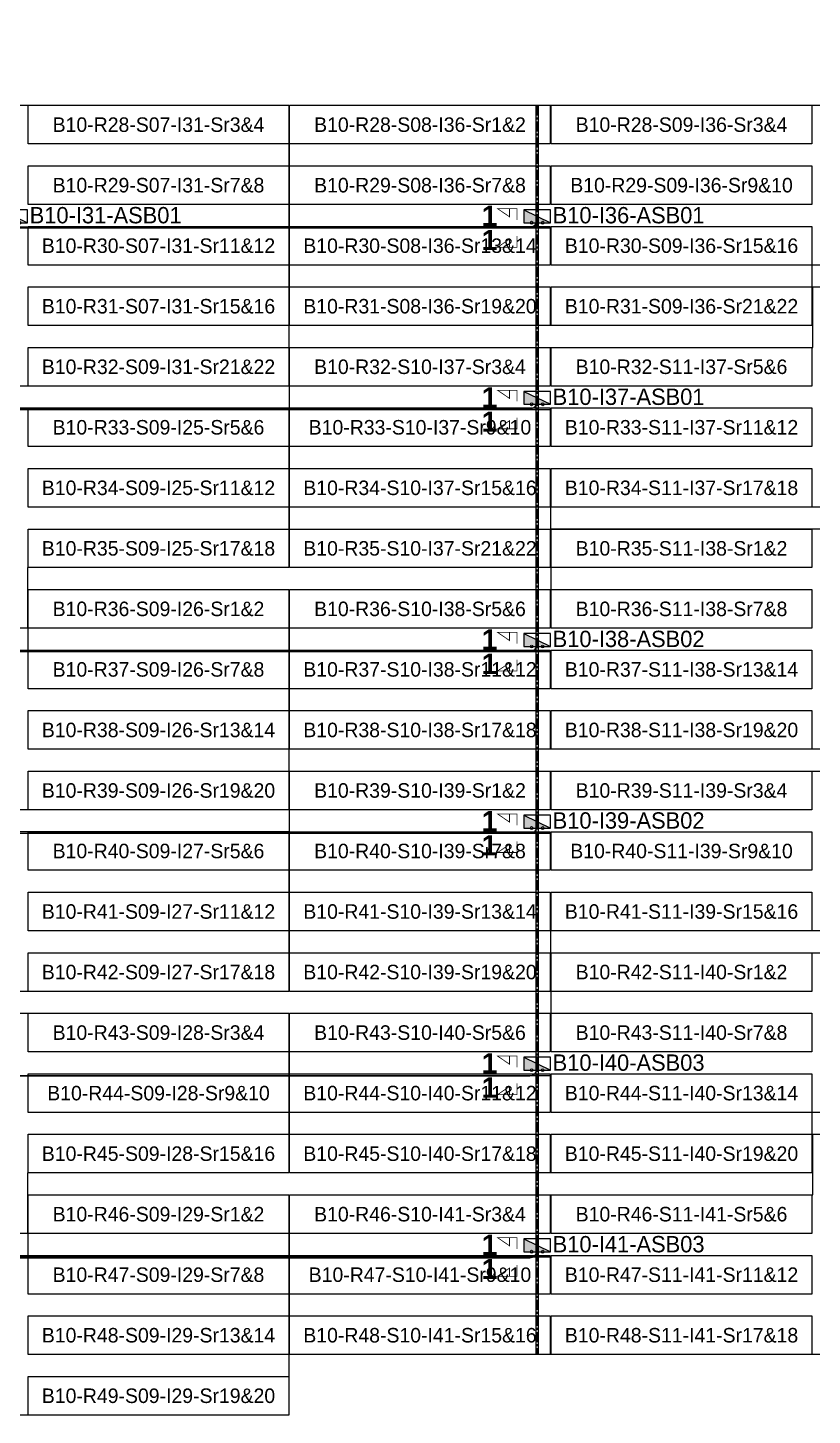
# Model space of a CAD drawing. Header units: metres. Extents: x 530797 to 531361, y 2674572 to 2674944.
# Drawn here: x 531056.2 to 531153.4, y 2674571.8 to 2674743.7 of the extents above; entities that cross this region are included whole.
import ezdxf
from ezdxf.enums import TextEntityAlignment as Align

# ---------------------------------------------------------------- set-up
doc = ezdxf.new("R2010")
doc.units = ezdxf.units.M
doc.linetypes.add('CENTER', pattern=[2, 1.25, -0.25, 0.25, -0.25])
doc.layers.add('Boundary-12.5 MW Block', color=6, linetype='Continuous', lineweight=9)
doc.layers.add('PILE', color=1, linetype='Continuous', lineweight=15)
for name, color, linetype in [('DC Trench BL-10', 40, 'Continuous'), ('E-Inverter Grouping', 2, 'Continuous'), ('Inverter Block-10', 7, 'Continuous'), ('LT Cable(AG) INV to LT Panel BL-10', 2, 'Continuous'), ('Messenger Wire Block-10 (Master Path)', 30, 'Continuous'), ('Messenger Wire Block-10 (MW Path)', 191, 'Continuous'), ('MMS Table Block-10', 8, 'Continuous'), ('Plan Line - DC BL-10', 40, 'Continuous'), ('Section Marking BL-10', 2, 'Continuous')]:
    doc.layers.add(name, color=color, linetype=linetype)
doc.styles.add('BoldTextStyle', font='arialbd.ttf')
doc.styles.get("Standard").update_dxf_attribs({"font": 'Adani Regular.ttf'})

# ---------------------------------------------------------------- blocks, each defined once
blk = doc.blocks.new('MMS Table (32.292 x 4.788)')
at = {"color": 0}
blk.add_lwpolyline([(0, -0.002), (0, 4.786), (32.292, 4.786), (32.292, -0.002)], close=True, dxfattribs=at)
at = {"color": 7}
blk.add_attdef('ID1', text='', height=1.8, dxfattribs=at).set_placement((16.146, 2.392), align=Align.MIDDLE_CENTER)
blk = doc.blocks.new('Inverter Block')
h = blk.add_hatch(color=0)
h.dxf.hatch_style = 1
h.paths.add_polyline_path([(-1.46, 2.27), (-1.46, 0.85), (1.46, 0.85)])
at = {"color": 0}
blk.add_lwpolyline([(1.46, 2.27), (-1.46, 2.27), (-1.46, 0.85), (1.46, 0.85)], close=True, dxfattribs=at)
blk.add_lwpolyline([(-1.46, 2.27), (1.46, 0.85)], dxfattribs=at)
at = {"layer": 'PILE'}
for centre in [(-0.61, 0.85), (0.61, 0.85)]:
    blk.add_circle(centre, 0.156, dxfattribs=at)
at = {"color": 7}
blk.add_attdef('ID', (-1.46, 3.01), '', height=1.8, dxfattribs=at)

msp = doc.modelspace()

# ---------------------------------------------------------------- linework, layer by layer
at = {"layer": 'Boundary-12.5 MW Block', "const_width": 0.05}
msp.add_lwpolyline([(531268.32, 2674781.79), (531185.74, 2674781.79), (531185.74, 2674579.29), (531088.56, 2674579.29), (531088.56, 2674571.79), (530797.14, 2674571.79), (530797.14, 2674854.08), (531120.96, 2674854.08), (531120.96, 2674846.58), (531185.74, 2674846.58), (531263.42, 2674846.58), (531263.42, 2674944.08), (531328.1, 2674944.08), (531328.1, 2674914.08), (531360.49, 2674914.08), (531360.49, 2674781.79)], close=True, dxfattribs=at)
at = {"layer": 'DC Trench BL-10', "color": 40, "const_width": 0.15}
msp.add_lwpolyline([(531119.47, 2674734.08), (531119.17, 2674734.08), (531119.17, 2674579.29), (531119.47, 2674579.29)], close=True, dxfattribs=at)
msp.add_lwpolyline([(531119.47, 2674734.08), (531119.17, 2674734.08), (531119.17, 2674579.29), (531119.47, 2674579.29)], close=True, dxfattribs=at)
at = {"layer": 'E-Inverter Grouping'}
for points in [[(531088.56, 2674734.08), (531088.56, 2674699.29), (530991.49, 2674699.29), (530991.49, 2674704.08), (531023.88, 2674704.08), (531023.88, 2674734.08)], [(531185.74, 2674734.08), (531185.74, 2674714.29), (531153.35, 2674714.29), (531153.35, 2674706.79), (531088.66, 2674706.79), (531088.66, 2674734.08)], [(531185.74, 2674684.29), (531120.96, 2674684.29), (531120.96, 2674676.79), (531088.66, 2674676.79), (531088.66, 2674704.08), (531153.45, 2674704.08), (531153.45, 2674711.58), (531185.74, 2674711.58)], [(531088.56, 2674696.58), (531088.56, 2674676.79), (531056.17, 2674676.79), (531056.17, 2674669.29), (530991.49, 2674669.29), (530991.49, 2674696.58)], [(531185.74, 2674654.29), (531088.66, 2674654.29), (531088.66, 2674674.08), (531121.06, 2674674.08), (531121.06, 2674681.58), (531185.74, 2674681.58)]]:
    msp.add_lwpolyline(points, close=True, dxfattribs=at)
at = {"layer": 'E-Inverter Grouping', "color": 3}
for points in [[(531088.56, 2674646.79), (530991.49, 2674646.79), (530991.49, 2674666.58), (531056.27, 2674666.58), (531056.27, 2674674.08), (531088.56, 2674674.08)], [(531185.74, 2674651.58), (531185.74, 2674631.79), (531120.96, 2674631.79), (531120.96, 2674624.29), (531088.66, 2674624.29), (531088.66, 2674651.58)], [(531088.56, 2674644.08), (531088.56, 2674624.29), (531023.78, 2674624.29), (531023.78, 2674616.79), (530991.49, 2674616.79), (530991.49, 2674644.08)], [(531121.06, 2674621.58), (531121.06, 2674629.08), (531185.74, 2674629.08), (531185.74, 2674609.29), (531153.35, 2674609.29), (531153.35, 2674601.79), (531088.66, 2674601.79), (531088.66, 2674621.58)], [(531023.88, 2674614.08), (531023.88, 2674621.58), (531088.56, 2674621.58), (531088.56, 2674601.79), (531056.17, 2674601.79), (531056.17, 2674594.29), (530991.49, 2674594.29), (530991.49, 2674614.08)], [(531185.74, 2674579.29), (531088.66, 2674579.29), (531088.66, 2674599.08), (531153.45, 2674599.08), (531153.45, 2674606.58), (531185.74, 2674606.58)], [(531088.56, 2674571.79), (530991.49, 2674571.79), (530991.49, 2674591.58), (531056.27, 2674591.58), (531056.27, 2674599.08), (531088.56, 2674599.08)]]:
    msp.add_lwpolyline(points, close=True, dxfattribs=at)
at = {"layer": 'LT Cable(AG) INV to LT Panel BL-10', "color": 5}
for points in [[(530982.14, 2674723.66), (530980.55, 2674723.66, 0.078431), (530980.28, 2674723.61), (530979.39, 2674723.32, -0.078431), (530979.11, 2674723.28), (530975.99, 2674723.28, 0.414214), (530975.09, 2674722.38), (530975.09, 2674705.38, 0.093355), (530975.15, 2674705.05), (530975.25, 2674704.79, -0.093355), (530975.32, 2674704.46), (530975.32, 2674592.18, 0.414214), (530976.22, 2674591.28), (531118.42, 2674591.28, 0.414214), (531119.32, 2674592.18), (531119.32, 2674592.73)], [(530982.14, 2674723.61), (530980.56, 2674723.61, 0.078431), (530980.28, 2674723.56), (530979.39, 2674723.27, -0.078431), (530979.12, 2674723.23), (530976.04, 2674723.23, 0.414214), (530975.14, 2674722.33), (530975.14, 2674705.39, 0.093355), (530975.2, 2674705.06), (530975.3, 2674704.8, -0.093355), (530975.37, 2674704.47), (530975.37, 2674614.73, 0.414214), (530976.27, 2674613.83), (531118.42, 2674613.83, 0.414214), (531119.32, 2674614.73), (531119.32, 2674615.23)], [(530984.14, 2674723.56), (530980.57, 2674723.56, 0.078431), (530980.29, 2674723.51), (530979.4, 2674723.22, -0.078431), (530979.12, 2674723.18), (530976.09, 2674723.18, 0.414214), (530975.19, 2674722.28), (530975.19, 2674705.4, 0.093355), (530975.25, 2674705.07), (530975.35, 2674704.81, -0.093355), (530975.42, 2674704.48), (530975.42, 2674644.78, 0.414214), (530976.32, 2674643.88), (531118.42, 2674643.88, 0.414214), (531119.32, 2674644.78), (531119.32, 2674645.23)], [(530984.14, 2674723.51), (530980.58, 2674723.51, 0.078431), (530980.3, 2674723.46), (530979.41, 2674723.17, -0.078431), (530979.13, 2674723.13), (530976.14, 2674723.13, 0.414214), (530975.24, 2674722.23), (530975.24, 2674705.41, 0.093355), (530975.3, 2674705.08), (530975.4, 2674704.82, -0.093355), (530975.47, 2674704.49), (530975.47, 2674667.33, 0.414214), (530976.37, 2674666.43), (531118.42, 2674666.43, 0.414214), (531119.32, 2674667.33), (531119.32, 2674667.73)], [(530986.29, 2674723.46), (530980.59, 2674723.46, 0.078431), (530980.31, 2674723.41), (530979.42, 2674723.12, -0.078431), (530979.14, 2674723.08), (530976.19, 2674723.08, 0.414214), (530975.29, 2674722.18), (530975.29, 2674705.42, 0.093355), (530975.35, 2674705.09), (530975.45, 2674704.83, -0.093355), (530975.52, 2674704.5), (530975.52, 2674697.38, 0.414214), (530976.42, 2674696.48), (531118.42, 2674696.48, 0.414214), (531119.32, 2674697.38), (531119.32, 2674697.73)], [(530986.29, 2674723.43), (530980.59, 2674723.43, 0.078431), (530980.31, 2674723.39), (530979.42, 2674723.1, -0.078431), (530979.14, 2674723.05), (530976.22, 2674723.05, 0.414214), (530975.32, 2674722.15), (530975.32, 2674705.42, 0.093355), (530975.38, 2674705.09), (530975.48, 2674704.83, -0.093355), (530975.54, 2674704.51), (530975.54, 2674704), (531024.58, 2674704, 0.414214), (531025.48, 2674704.9), (531025.48, 2674718.1, -0.414214), (531026.38, 2674719), (531118.42, 2674719, 0.414214), (531119.32, 2674719.9), (531119.32, 2674720.23)]]:
    msp.add_lwpolyline(points, format="xyb", dxfattribs=at)
at = {"layer": 'Messenger Wire Block-10 (Master Path)'}
for points in [[(531025.6, 2674718.88), (531120.96, 2674718.88)], [(530975.42, 2674696.38), (531120.96, 2674696.38)], [(530975.42, 2674666.38), (531120.96, 2674666.38)], [(530975.42, 2674643.88), (531120.96, 2674643.88)], [(530975.42, 2674613.88), (531120.96, 2674613.88)], [(530975.42, 2674591.38), (531120.96, 2674591.38)]]:
    msp.add_lwpolyline(points, dxfattribs=at)
at = {"layer": 'Messenger Wire Block-10 (MW Path)', "const_width": 0.1}
for points in [[(531025.6, 2674718.88), (531120.96, 2674718.88)], [(530975.42, 2674696.38), (531120.96, 2674696.38)], [(530975.42, 2674666.38), (531120.96, 2674666.38)], [(530975.42, 2674643.88), (531120.96, 2674643.88)], [(530975.42, 2674613.88), (531120.96, 2674613.88)], [(530975.42, 2674591.38), (531120.96, 2674591.38)]]:
    msp.add_lwpolyline(points, dxfattribs=at)
at = {"layer": 'Plan Line - DC BL-10', "color": 6, "linetype": 'CENTER'}
msp.add_lwpolyline([(531119.32, 2674734.08), (531119.32, 2674579.29)], dxfattribs=at)
at = {"layer": 'Section Marking BL-10', "color": 94, "lineweight": 35, "true_color": 0x00a500, "const_width": 0.1}
for points in [[(531116.82, 2674719.88), (531116.82, 2674721.27), (531114.42, 2674721.27), (531115.9, 2674720.26), (531115.9, 2674721.27)], [(531116.82, 2674717.88), (531116.82, 2674716.49), (531114.42, 2674716.49), (531115.9, 2674717.5), (531115.9, 2674716.49)], [(531116.82, 2674697.38), (531116.82, 2674698.77), (531114.42, 2674698.77), (531115.9, 2674697.76), (531115.9, 2674698.77)], [(531116.82, 2674695.38), (531116.82, 2674693.99), (531114.42, 2674693.99), (531115.9, 2674695), (531115.9, 2674693.99)], [(531116.82, 2674667.38), (531116.82, 2674668.77), (531114.42, 2674668.77), (531115.9, 2674667.76), (531115.9, 2674668.77)], [(531116.82, 2674665.38), (531116.82, 2674663.99), (531114.42, 2674663.99), (531115.9, 2674665), (531115.9, 2674663.99)], [(531116.82, 2674644.88), (531116.82, 2674646.27), (531114.42, 2674646.27), (531115.9, 2674645.26), (531115.9, 2674646.27)], [(531116.82, 2674642.88), (531116.82, 2674641.49), (531114.42, 2674641.49), (531115.9, 2674642.5), (531115.9, 2674641.49)], [(531116.82, 2674614.88), (531116.82, 2674616.27), (531114.42, 2674616.27), (531115.9, 2674615.26), (531115.9, 2674616.27)], [(531116.82, 2674612.88), (531116.82, 2674611.49), (531114.42, 2674611.49), (531115.9, 2674612.5), (531115.9, 2674611.49)], [(531116.82, 2674592.38), (531116.82, 2674593.77), (531114.42, 2674593.77), (531115.9, 2674592.76), (531115.9, 2674593.77)], [(531116.82, 2674590.38), (531116.82, 2674588.99), (531114.42, 2674588.99), (531115.9, 2674590), (531115.9, 2674588.99)]]:
    msp.add_lwpolyline(points, dxfattribs=at)

# ---------------------------------------------------------------- block references
at = {"layer": 'Inverter Block-10'}
ref = msp.add_blockref('Inverter Block', (531054.53, 2674718.57), dxfattribs=dict(at, xscale=1.124999999976148, yscale=1.124999999976148, zscale=1.124999999976148))
ref.add_attrib('ID', 'B10-I31-ASB01', (531056.46, 2674719.45), dxfattribs={"layer": '0', "color": 7, "height": 2.025})
ref = msp.add_blockref('Inverter Block', (531119.32, 2674718.57), dxfattribs=dict(at, xscale=1.124999999976148, yscale=1.124999999976148, zscale=1.124999999976148))
ref.add_attrib('ID', 'B10-I36-ASB01', (531121.24, 2674719.45), dxfattribs={"layer": '0', "color": 7, "height": 2.025})
ref = msp.add_blockref('Inverter Block', (531119.32, 2674696.07), dxfattribs=dict(at, xscale=1.124999999976148, yscale=1.124999999976148, zscale=1.124999999976148))
ref.add_attrib('ID', 'B10-I37-ASB01', (531121.24, 2674696.95), dxfattribs={"layer": '0', "color": 7, "height": 2.025})
ref = msp.add_blockref('Inverter Block', (531119.32, 2674666.07), dxfattribs=dict(at, xscale=1.124999999976148, yscale=1.124999999976148, zscale=1.124999999976148))
ref.add_attrib('ID', 'B10-I38-ASB02', (531121.24, 2674666.95), dxfattribs={"layer": '0', "color": 7, "height": 2.025})
ref = msp.add_blockref('Inverter Block', (531119.32, 2674643.57), dxfattribs=dict(at, xscale=1.124999999976148, yscale=1.124999999976148, zscale=1.124999999976148))
ref.add_attrib('ID', 'B10-I39-ASB02', (531121.24, 2674644.45), dxfattribs={"layer": '0', "color": 7, "height": 2.025})
ref = msp.add_blockref('Inverter Block', (531119.32, 2674613.57), dxfattribs=dict(at, xscale=1.124999999976148, yscale=1.124999999976148, zscale=1.124999999976148))
ref.add_attrib('ID', 'B10-I40-ASB03', (531121.24, 2674614.45), dxfattribs={"layer": '0', "color": 7, "height": 2.025})
ref = msp.add_blockref('Inverter Block', (531119.32, 2674591.07), dxfattribs=dict(at, xscale=1.124999999976148, yscale=1.124999999976148, zscale=1.124999999976148))
ref.add_attrib('ID', 'B10-I41-ASB03', (531121.24, 2674591.95), dxfattribs={"layer": '0', "color": 7, "height": 2.025})
at = {"layer": 'MMS Table Block-10'}
for p, values in [((531056.27, 2674729.29), {'ID1': 'B10-R28-S07-I31-Sr3&4'}), ((531088.66, 2674729.29), {'ID1': 'B10-R28-S08-I36-Sr1&2'}), ((531121.06, 2674729.29), {'ID1': 'B10-R28-S09-I36-Sr3&4'}), ((531056.27, 2674721.79), {'ID1': 'B10-R29-S07-I31-Sr7&8'}), ((531088.66, 2674721.79), {'ID1': 'B10-R29-S08-I36-Sr7&8'}), ((531121.06, 2674721.79), {'ID1': 'B10-R29-S09-I36-Sr9&10'}), ((531056.27, 2674714.29), {'ID1': 'B10-R30-S07-I31-Sr11&12'}), ((531088.66, 2674714.29), {'ID1': 'B10-R30-S08-I36-Sr13&14'}), ((531121.06, 2674714.29), {'ID1': 'B10-R30-S09-I36-Sr15&16'}), ((531056.27, 2674706.79), {'ID1': 'B10-R31-S07-I31-Sr15&16'}), ((531088.66, 2674706.79), {'ID1': 'B10-R31-S08-I36-Sr19&20'}), ((531121.06, 2674706.79), {'ID1': 'B10-R31-S09-I36-Sr21&22'}), ((531056.27, 2674699.29), {'ID1': 'B10-R32-S09-I31-Sr21&22'}), ((531088.66, 2674699.29), {'ID1': 'B10-R32-S10-I37-Sr3&4'}), ((531121.06, 2674699.29), {'ID1': 'B10-R32-S11-I37-Sr5&6'}), ((531056.27, 2674691.79), {'ID1': 'B10-R33-S09-I25-Sr5&6'}), ((531088.66, 2674691.79), {'ID1': 'B10-R33-S10-I37-Sr9&10'}), ((531121.06, 2674691.79), {'ID1': 'B10-R33-S11-I37-Sr11&12'}), ((531056.27, 2674684.29), {'ID1': 'B10-R34-S09-I25-Sr11&12'}), ((531088.66, 2674684.29), {'ID1': 'B10-R34-S10-I37-Sr15&16'}), ((531121.06, 2674684.29), {'ID1': 'B10-R34-S11-I37-Sr17&18'}), ((531056.27, 2674676.79), {'ID1': 'B10-R35-S09-I25-Sr17&18'}), ((531088.66, 2674676.79), {'ID1': 'B10-R35-S10-I37-Sr21&22'}), ((531121.06, 2674676.79), {'ID1': 'B10-R35-S11-I38-Sr1&2'}), ((531056.27, 2674669.29), {'ID1': 'B10-R36-S09-I26-Sr1&2'}), ((531088.66, 2674669.29), {'ID1': 'B10-R36-S10-I38-Sr5&6'}), ((531121.06, 2674669.29), {'ID1': 'B10-R36-S11-I38-Sr7&8'}), ((531056.27, 2674661.79), {'ID1': 'B10-R37-S09-I26-Sr7&8'}), ((531088.66, 2674661.79), {'ID1': 'B10-R37-S10-I38-Sr11&12'}), ((531121.06, 2674661.79), {'ID1': 'B10-R37-S11-I38-Sr13&14'}), ((531056.27, 2674654.29), {'ID1': 'B10-R38-S09-I26-Sr13&14'}), ((531088.66, 2674654.29), {'ID1': 'B10-R38-S10-I38-Sr17&18'}), ((531121.06, 2674654.29), {'ID1': 'B10-R38-S11-I38-Sr19&20'}), ((531056.27, 2674646.79), {'ID1': 'B10-R39-S09-I26-Sr19&20'}), ((531088.66, 2674646.79), {'ID1': 'B10-R39-S10-I39-Sr1&2'}), ((531121.06, 2674646.79), {'ID1': 'B10-R39-S11-I39-Sr3&4'}), ((531056.27, 2674639.29), {'ID1': 'B10-R40-S09-I27-Sr5&6'}), ((531088.66, 2674639.29), {'ID1': 'B10-R40-S10-I39-Sr7&8'}), ((531121.06, 2674639.29), {'ID1': 'B10-R40-S11-I39-Sr9&10'}), ((531056.27, 2674631.79), {'ID1': 'B10-R41-S09-I27-Sr11&12'}), ((531088.66, 2674631.79), {'ID1': 'B10-R41-S10-I39-Sr13&14'}), ((531121.06, 2674631.79), {'ID1': 'B10-R41-S11-I39-Sr15&16'}), ((531056.27, 2674624.29), {'ID1': 'B10-R42-S09-I27-Sr17&18'}), ((531088.66, 2674624.29), {'ID1': 'B10-R42-S10-I39-Sr19&20'}), ((531121.06, 2674624.29), {'ID1': 'B10-R42-S11-I40-Sr1&2'}), ((531056.27, 2674616.79), {'ID1': 'B10-R43-S09-I28-Sr3&4'}), ((531088.66, 2674616.79), {'ID1': 'B10-R43-S10-I40-Sr5&6'}), ((531121.06, 2674616.79), {'ID1': 'B10-R43-S11-I40-Sr7&8'}), ((531056.27, 2674609.29), {'ID1': 'B10-R44-S09-I28-Sr9&10'}), ((531088.66, 2674609.29), {'ID1': 'B10-R44-S10-I40-Sr11&12'}), ((531121.06, 2674609.29), {'ID1': 'B10-R44-S11-I40-Sr13&14'}), ((531056.27, 2674601.79), {'ID1': 'B10-R45-S09-I28-Sr15&16'}), ((531088.66, 2674601.79), {'ID1': 'B10-R45-S10-I40-Sr17&18'}), ((531121.06, 2674601.79), {'ID1': 'B10-R45-S11-I40-Sr19&20'}), ((531056.27, 2674594.29), {'ID1': 'B10-R46-S09-I29-Sr1&2'}), ((531088.66, 2674594.29), {'ID1': 'B10-R46-S10-I41-Sr3&4'}), ((531121.06, 2674594.29), {'ID1': 'B10-R46-S11-I41-Sr5&6'}), ((531056.27, 2674586.79), {'ID1': 'B10-R47-S09-I29-Sr7&8'}), ((531088.66, 2674586.79), {'ID1': 'B10-R47-S10-I41-Sr9&10'}), ((531121.06, 2674586.79), {'ID1': 'B10-R47-S11-I41-Sr11&12'}), ((531056.27, 2674579.29), {'ID1': 'B10-R48-S09-I29-Sr13&14'}), ((531088.66, 2674579.29), {'ID1': 'B10-R48-S10-I41-Sr15&16'}), ((531121.06, 2674579.29), {'ID1': 'B10-R48-S11-I41-Sr17&18'}), ((531056.27, 2674571.79), {'ID1': 'B10-R49-S09-I29-Sr19&20'})]:
    msp.add_blockref('MMS Table (32.292 x 4.788)', p, dxfattribs=at).add_auto_attribs(values)

# ---------------------------------------------------------------- texts
at = {"layer": 'Section Marking BL-10', "color": 94, "true_color": 0x00a500, "style": 'BoldTextStyle'}
for p in [(531113.42, 2674720.38), (531113.42, 2674717.38), (531113.42, 2674697.88), (531113.42, 2674694.88), (531113.42, 2674667.88), (531113.42, 2674664.88), (531113.42, 2674645.38), (531113.42, 2674642.38), (531113.42, 2674615.38), (531113.42, 2674612.38), (531113.42, 2674592.88), (531113.42, 2674589.88)]:
    msp.add_text('1', height=2.5, dxfattribs=at).set_placement(p, align=Align.MIDDLE_CENTER)

doc.saveas('drawing.dxf')
